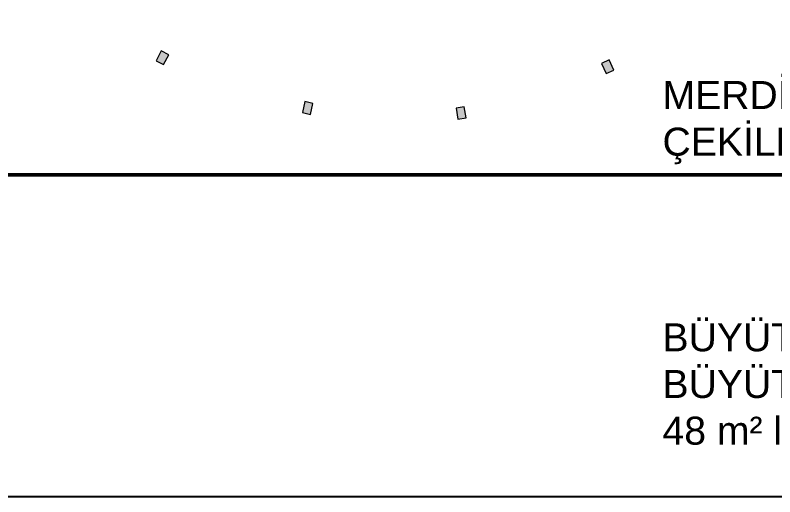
# Model space of a CAD drawing. Header units: millimetres. Extents: x 89237 to 96871, y -22823 to -19192.
# Drawn here: x 90464 to 91819, y -22823 to -21963 of the extents above; entities that cross this region are included whole.
import ezdxf

# ---------------------------------------------------------------- set-up
doc = ezdxf.new("R2010")
doc.units = ezdxf.units.MM
doc.header["$LTSCALE"] = 5
doc.layers.add('KALEM0.12', color=220, linetype='Continuous', lineweight=15)
doc.layers.add('KALEM0.45', color=32, linetype='Continuous', lineweight=50)

msp = doc.modelspace()

# ---------------------------------------------------------------- hatches: boundary and pattern name
at = {"true_color": 0xa0a0a0}
for points in [[(90737.5, -22033.2), (90724.1, -22026.4), (90715.2, -22044.3), (90728.5, -22051)], [(91523.4, -22042.4), (91509.8, -22048.7), (91518.3, -22066.8), (91531.8, -22060.6)], [(90994.9, -22120.2), (90980.2, -22117.1), (90976.2, -22136.7), (90990.7, -22139.8)], [(91265, -22126.2), (91250.2, -22128.7), (91253.7, -22148.4), (91268.4, -22145.9)]]:
    msp.add_hatch(color=253, dxfattribs=at).paths.add_polyline_path(points)

# ---------------------------------------------------------------- linework, layer by layer
msp.add_lwpolyline([(89236.8, -19192.3), (92893.2, -19192.3), (92893.2, -22822.9), (89236.8, -22822.9)], close=True)
at = {"layer": 'KALEM0.12'}
for p, q in [((90724.1, -22026.4), (90715.2, -22044.3)), ((90737.5, -22033.2), (90724.1, -22026.4)), ((90728.5, -22051), (90737.5, -22033.2)), ((90715.2, -22044.3), (90728.5, -22051)), ((91523.4, -22042.4), (91509.8, -22048.7)), ((91509.8, -22048.7), (91518.3, -22066.8)), ((91531.8, -22060.6), (91523.4, -22042.4)), ((91518.3, -22066.8), (91531.8, -22060.6)), ((90980.2, -22117.1), (90976.2, -22136.7)), ((90994.9, -22120.2), (90980.2, -22117.1)), ((90990.7, -22139.8), (90994.9, -22120.2)), ((91265, -22126.2), (91250.2, -22128.7)), ((91250.2, -22128.7), (91253.7, -22148.4)), ((91268.4, -22145.9), (91265, -22126.2)), ((90976.2, -22136.7), (90990.7, -22139.8)), ((91253.7, -22148.4), (91268.4, -22145.9))]:
    msp.add_line(p, q, dxfattribs=at)
at = {"layer": 'KALEM0.45'}
msp.add_line((89256.2, -22247.7), (92336.4, -22247.7), dxfattribs=at)

# ---------------------------------------------------------------- texts
at = {"char_height": 50, "attachment_point": 1}
for s, width, heights, insert in [('{\\fArial|b0|i0|c162|p34;MER\\fArial|b0|i0|c0|p34;D\\fArial|b0|i0|c162|p34;İVENİN 1M  ÇEKİLMİŞ HALİ}', 717.86, [0], (91618.6, -22080.2)), ('{\\fArial|b0|i0|c162|p34;BÜYÜTÜLMEMİŞ HALİ-425 m² \\PBÜYÜTÜLMÜŞ HALİ -473 m²\\P48 m² lik fark oluşuyor }', 1265.822, [512.7], (91618.6, -22513))]:
    msp.add_mtext_dynamic_manual_height_columns(s, width=width, gutter_width=12.5, heights=heights, dxfattribs=dict(at, insert=insert))

doc.saveas('drawing.dxf')
